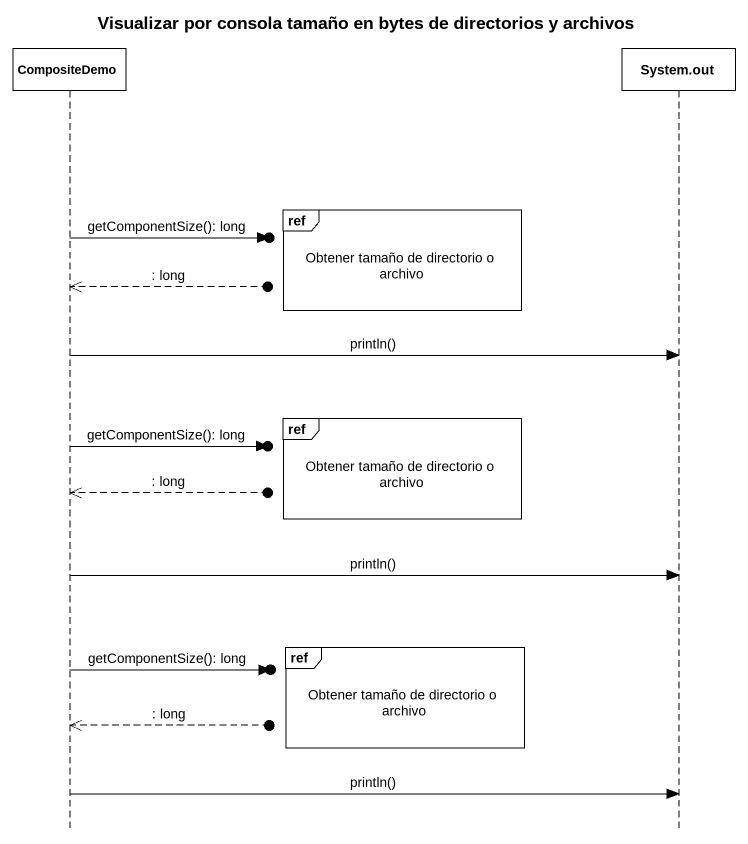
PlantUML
@startuml
title Visualizar por consola tamaño en bytes de directorios y archivos
hide footbox
participant CompositeDemo
participant "System.out" as System_out

ref over System_out : Obtener tamaño de directorio o archivo
CompositeDemo ->o] : getComponentSize(): long
CompositeDemo <<--o] : : long
CompositeDemo -> System_out : println()
ref over System_out : Obtener tamaño de directorio o archivo
CompositeDemo ->o] : getComponentSize(): long
CompositeDemo <<--o] : : long
CompositeDemo -> System_out : println()
ref over System_out : Obtener tamaño de directorio o archivo
CompositeDemo ->o] : getComponentSize(): long
CompositeDemo <<--o] : : long
CompositeDemo -> System_out : println()
@enduml
